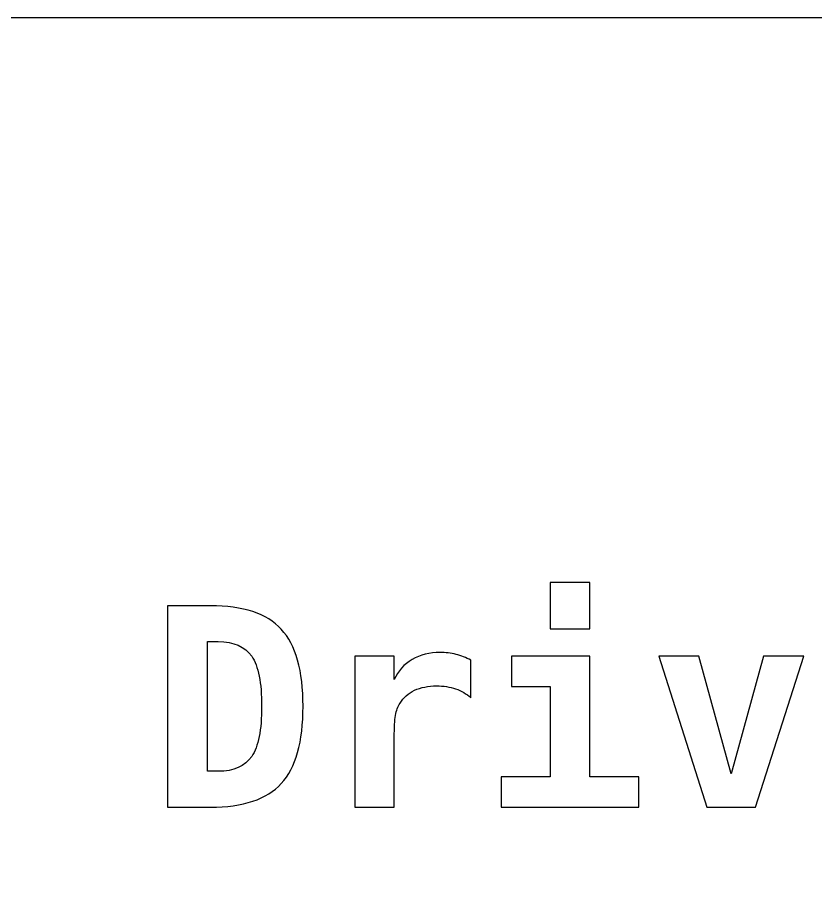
# Model space of a CAD drawing. Header units: centimetres. Extents: x -7.5 to 7.5, y -7.5 to 7.5.
# Drawn here: x 0.284 to 1.927, y 5.674 to 7.5 of the extents above; entities that cross this region are included whole.
import ezdxf

# ---------------------------------------------------------------- set-up
doc = ezdxf.new("R2010")
doc.units = ezdxf.units.CM
doc.header["$MEASUREMENT"] = 0
doc.layers.add('Layer 1', color=7, linetype='Continuous')

msp = doc.modelspace()

# ---------------------------------------------------------------- linework, layer by layer
at = {"layer": 'Layer 1', "color": 7}
msp.add_lwpolyline([(-7.5, -7.5), (7.5, -7.5), (7.5, 7.5), (-7.5, 7.5), (-7.5, -7.5)], close=True, dxfattribs=at)
at = {"layer": 'Layer 1'}
for points, knots in [([(1.38111, 6.33656), (1.38111, 6.33656), (1.4625, 6.33656), (1.4625, 6.33656), (1.4625, 6.33656), (1.4625, 6.33656), (1.4625, 6.24151), (1.4625, 6.24151), (1.4625, 6.24151), (1.4625, 6.24151), (1.38111, 6.24151), (1.38111, 6.24151), (1.38111, 6.24151), (1.38111, 6.24151), (1.38111, 6.33656), (1.38111, 6.33656)], [0, 0, 0, 0, 0.25, 0.25, 0.25, 0.25, 0.5, 0.5, 0.5, 0.5, 0.75, 0.75, 0.75, 0.75, 1, 1, 1, 1]), ([(0.59269, 6.28875), (0.59269, 6.28875), (0.68054, 6.28875), (0.68054, 6.28875), (0.68054, 6.28875), (0.74827, 6.28875), (0.79712, 6.27262), (0.82691, 6.24027), (0.82691, 6.24027), (0.8568, 6.20792), (0.87169, 6.15508), (0.87169, 6.08166), (0.87169, 6.08166), (0.87169, 6.00814), (0.8568, 5.95511), (0.82691, 5.92257), (0.82691, 5.92257), (0.79712, 5.89003), (0.74827, 5.87381), (0.68054, 5.87381), (0.68054, 5.87381), (0.68054, 5.87381), (0.59269, 5.87381), (0.59269, 5.87381), (0.59269, 5.87381), (0.59269, 5.87381), (0.59269, 6.28875), (0.59269, 6.28875)], [0, 0, 0, 0, 0.1428571, 0.1428571, 0.1428571, 0.1428571, 0.2857143, 0.2857143, 0.2857143, 0.2857143, 0.4285714, 0.4285714, 0.4285714, 0.4285714, 0.5714286, 0.5714286, 0.5714286, 0.5714286, 0.7142857, 0.7142857, 0.7142857, 0.7142857, 0.8571429, 0.8571429, 0.8571429, 0.8571429, 1, 1, 1, 1]), ([(0.67465, 6.21485), (0.67465, 6.21485), (0.67465, 5.94771), (0.67465, 5.94771), (0.67465, 5.94771), (0.67465, 5.94771), (0.69685, 5.94771), (0.69685, 5.94771), (0.69685, 5.94771), (0.72911, 5.94771), (0.75216, 5.95786), (0.76582, 5.97816), (0.76582, 5.97816), (0.77957, 5.99846), (0.78641, 6.03299), (0.78641, 6.08166), (0.78641, 6.08166), (0.78641, 6.13004), (0.77957, 6.16438), (0.76582, 6.18459), (0.76582, 6.18459), (0.75216, 6.20479), (0.72911, 6.21485), (0.69685, 6.21485), (0.69685, 6.21485), (0.69685, 6.21485), (0.67465, 6.21485), (0.67465, 6.21485)], [0, 0, 0, 0, 0.1428571, 0.1428571, 0.1428571, 0.1428571, 0.2857143, 0.2857143, 0.2857143, 0.2857143, 0.4285714, 0.4285714, 0.4285714, 0.4285714, 0.5714286, 0.5714286, 0.5714286, 0.5714286, 0.7142857, 0.7142857, 0.7142857, 0.7142857, 0.8571429, 0.8571429, 0.8571429, 0.8571429, 1, 1, 1, 1]), ([(1.21728, 6.09921), (1.20836, 6.10737), (1.19793, 6.11344), (1.18597, 6.11752), (1.18597, 6.11752), (1.17402, 6.1216), (1.16093, 6.12359), (1.14661, 6.12359), (1.14661, 6.12359), (1.12943, 6.12359), (1.11435, 6.12055), (1.10145, 6.11458), (1.10145, 6.11458), (1.08855, 6.10851), (1.07859, 6.09978), (1.07157, 6.0883), (1.07157, 6.0883), (1.06711, 6.08128), (1.06398, 6.07274), (1.06227, 6.06278), (1.06227, 6.06278), (1.06047, 6.05273), (1.05961, 6.03755), (1.05961, 6.01725), (1.05961, 6.01725), (1.05961, 6.01725), (1.05961, 5.87381), (1.05961, 5.87381), (1.05961, 5.87381), (1.05961, 5.87381), (0.97822, 5.87381), (0.97822, 5.87381), (0.97822, 5.87381), (0.97822, 5.87381), (0.97822, 6.18506), (0.97822, 6.18506), (0.97822, 6.18506), (0.97822, 6.18506), (1.05961, 6.18506), (1.05961, 6.18506), (1.05961, 6.18506), (1.05961, 6.18506), (1.05961, 6.13668), (1.05961, 6.13668), (1.05961, 6.13668), (1.06758, 6.15442), (1.07982, 6.16827), (1.09633, 6.17795), (1.09633, 6.17795), (1.11283, 6.18772), (1.13209, 6.19256), (1.15419, 6.19256), (1.15419, 6.19256), (1.16529, 6.19256), (1.1762, 6.19123), (1.18683, 6.18857), (1.18683, 6.18857), (1.19745, 6.18582), (1.2076, 6.18193), (1.21728, 6.17671), (1.21728, 6.17671), (1.21728, 6.17671), (1.21728, 6.09921), (1.21728, 6.09921)], [0, 0, 0, 0, 0.0625, 0.0625, 0.0625, 0.0625, 0.125, 0.125, 0.125, 0.125, 0.1875, 0.1875, 0.1875, 0.1875, 0.25, 0.25, 0.25, 0.25, 0.3125, 0.3125, 0.3125, 0.3125, 0.375, 0.375, 0.375, 0.375, 0.4375, 0.4375, 0.4375, 0.4375, 0.5, 0.5, 0.5, 0.5, 0.5625, 0.5625, 0.5625, 0.5625, 0.625, 0.625, 0.625, 0.625, 0.6875, 0.6875, 0.6875, 0.6875, 0.75, 0.75, 0.75, 0.75, 0.8125, 0.8125, 0.8125, 0.8125, 0.875, 0.875, 0.875, 0.875, 0.9375, 0.9375, 0.9375, 0.9375, 1, 1, 1, 1]), ([(1.30133, 6.18506), (1.30133, 6.18506), (1.4625, 6.18506), (1.4625, 6.18506), (1.4625, 6.18506), (1.4625, 6.18506), (1.4625, 5.93633), (1.4625, 5.93633), (1.4625, 5.93633), (1.4625, 5.93633), (1.56363, 5.93633), (1.56363, 5.93633), (1.56363, 5.93633), (1.56363, 5.93633), (1.56363, 5.87381), (1.56363, 5.87381), (1.56363, 5.87381), (1.56363, 5.87381), (1.2797, 5.87381), (1.2797, 5.87381), (1.2797, 5.87381), (1.2797, 5.87381), (1.2797, 5.93633), (1.2797, 5.93633), (1.2797, 5.93633), (1.2797, 5.93633), (1.38111, 5.93633), (1.38111, 5.93633), (1.38111, 5.93633), (1.38111, 5.93633), (1.38111, 6.12255), (1.38111, 6.12255), (1.38111, 6.12255), (1.38111, 6.12255), (1.30133, 6.12255), (1.30133, 6.12255), (1.30133, 6.12255), (1.30133, 6.12255), (1.30133, 6.18506), (1.30133, 6.18506)], [0, 0, 0, 0, 0.1, 0.1, 0.1, 0.1, 0.2, 0.2, 0.2, 0.2, 0.3, 0.3, 0.3, 0.3, 0.4, 0.4, 0.4, 0.4, 0.5, 0.5, 0.5, 0.5, 0.6, 0.6, 0.6, 0.6, 0.7, 0.7, 0.7, 0.7, 0.8, 0.8, 0.8, 0.8, 0.9, 0.9, 0.9, 0.9, 1, 1, 1, 1]), ([(1.90305, 6.18506), (1.90305, 6.18506), (1.80411, 5.87381), (1.80411, 5.87381), (1.80411, 5.87381), (1.80411, 5.87381), (1.70374, 5.87381), (1.70374, 5.87381), (1.70374, 5.87381), (1.70374, 5.87381), (1.6048, 6.18506), (1.6048, 6.18506), (1.6048, 6.18506), (1.6048, 6.18506), (1.68733, 6.18506), (1.68733, 6.18506), (1.68733, 6.18506), (1.68733, 6.18506), (1.75383, 5.94221), (1.75383, 5.94221), (1.75383, 5.94221), (1.75383, 5.94221), (1.82052, 6.18506), (1.82052, 6.18506), (1.82052, 6.18506), (1.82052, 6.18506), (1.90305, 6.18506), (1.90305, 6.18506)], [0, 0, 0, 0, 0.1428571, 0.1428571, 0.1428571, 0.1428571, 0.2857143, 0.2857143, 0.2857143, 0.2857143, 0.4285714, 0.4285714, 0.4285714, 0.4285714, 0.5714286, 0.5714286, 0.5714286, 0.5714286, 0.7142857, 0.7142857, 0.7142857, 0.7142857, 0.8571429, 0.8571429, 0.8571429, 0.8571429, 1, 1, 1, 1])]:
    msp.add_open_spline(points, degree=3, knots=knots, dxfattribs=at)

doc.saveas('drawing.dxf')
